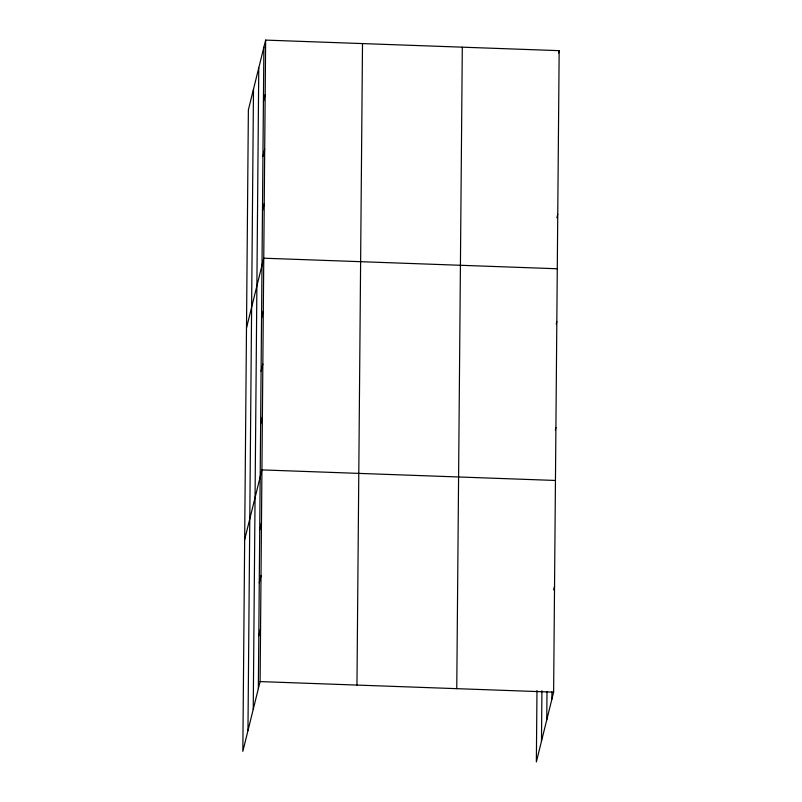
<?xml version="1.0" encoding="UTF-8"?>
<svg xmlns="http://www.w3.org/2000/svg" width="802" height="802" viewBox="0 0 802 802"><rect width="100%" height="100%" fill="white"/><g stroke="black" fill="none" stroke-linecap="round" stroke-linejoin="round"><path stroke-width="1.2" d="M247.958 730.662L253.492 89.172M253.231 709.349L258.765 67.859M258.344 688.667L263.888 47.168M265.642 40.1L248.379 109.854L242.836 751.344L260.099 681.59L265.642 40.1L559.164 50.656L553.621 692.146L536.358 761.9L536.979 690.512M356.96 685.078L362.504 43.589M456.759 688.667L462.303 47.178M541.48 741.218L541.921 690.753M546.753 719.905L547.004 691.595M551.876 699.224L551.936 691.835M263.417 101.694L265.171 94.626M262.946 156.23L264.7 149.152M262.475 210.756L264.229 203.678M246.495 327.958L263.758 258.204L557.28 268.76M261.542 318.204L263.297 311.126M261.091 371.125L262.835 364.048M260.63 424.047L262.384 416.98M244.66 539.656L261.923 469.902L555.455 480.458M259.718 529.891L261.472 522.824M259.267 582.813L261.011 575.746M258.805 635.735L260.55 628.668M558.583 53.012L559.164 50.656M556.879 217.773L557.751 214.234M556.237 324.048L556.829 321.682M555.325 429.892L555.906 427.536M553.661 589.841L554.543 586.302M260.099 681.59L553.621 692.146"/></g></svg>
